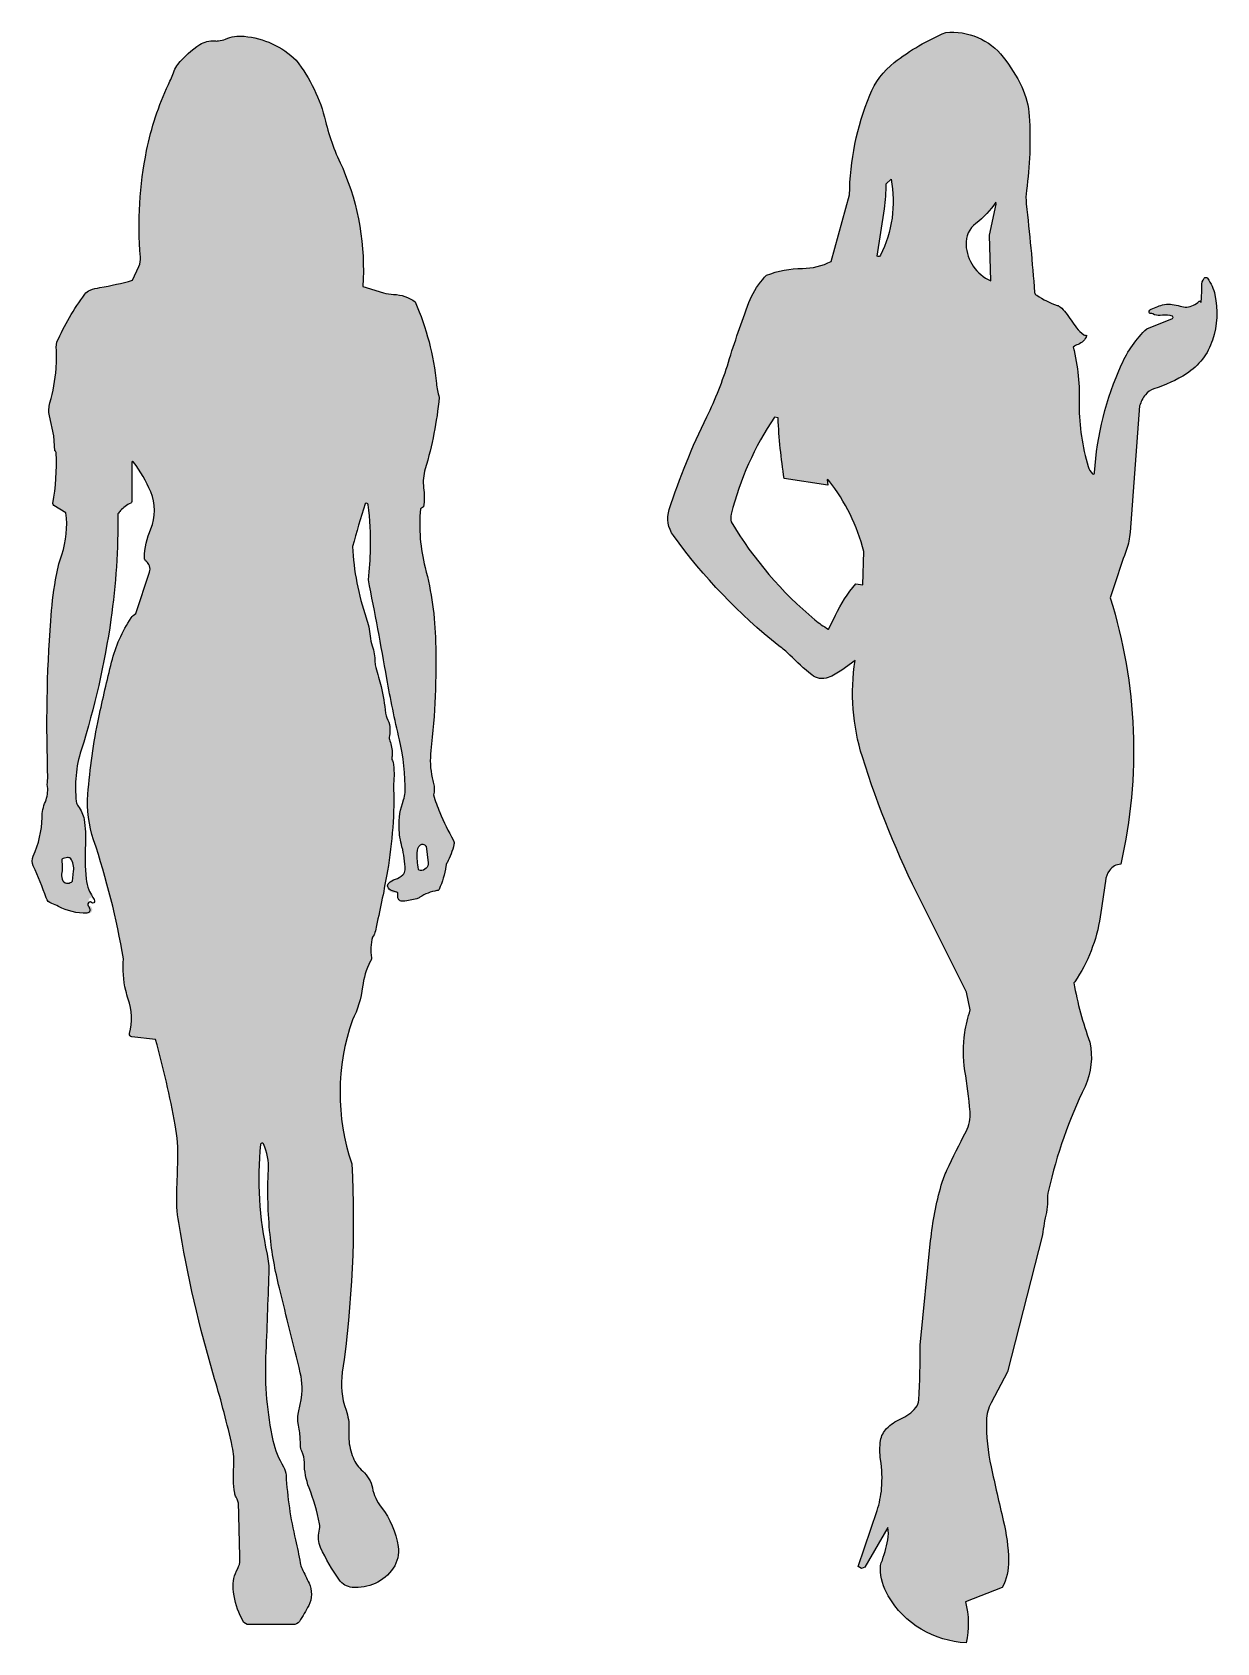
# Model space of a CAD drawing. Header units: millimetres. Extents: x 1112 to 5079, y -1316 to 2405.
# Drawn here: x 3787 to 5079, y -1308 to 449 of the extents above; entities that cross this region are included whole.
import ezdxf

# ---------------------------------------------------------------- set-up
doc = ezdxf.new("R2010")
doc.units = ezdxf.units.MM

msp = doc.modelspace()

# ---------------------------------------------------------------- hatches: boundary and pattern name
h = msp.add_hatch(color=256)
h.dxf.hatch_style = 1
h.paths.add_polyline_path([(4136.40352917583, -111.8798710281249, -0.01769943934873221), (4149.602778419851, -66.80810279856153, -1.004259732079606), (4153.4497799567, -66.34211358937586, -0.03282596875805059), (4155.882766947163, -114.3228534976679, -0.02766229587493746), (4153.514675974451, -147.9650059473503, -0.005586380338450506), (4173.662025663266, -255.5781317878054, 0.01488511994757505), (4187.48699972567, -322.515211732405, -0.06386325554620798), (4193.525668899343, -379.3308663121675, -0.08529757721679235), (4191.893306365855, -388.2684794858064, 0.09639989239136333), (4187.054922142048, -418.5140700980023, 0.05824756162183356), (4190.189875394948, -439.264696518119, -0.07441330612215019), (4193.526599409683, -467.4699000066822, -0.1437485515944643), (4183.028856077, -474.6773243970627, 0.1041162835438056), (4175.828217914242, -478.8346147786734, 0.2990453430365161), (4174.744137353537, -482.9336722102662, 0.5492068463557015), (4184.01936457452, -488.8066887117758, -0.5523432223920286), (4185.837191091658, -490.1493789250241, 0.03734993831424421), (4185.837191091661, -495.0573242237212, 0.2283143105653171), (4187.324810820846, -497.6339571770422, 0.179686844453498), (4191.622292618114, -498.6978594673678, 0.03466578235859466), (4206.320320119698, -495.9898732071299, 0.08573648146588456), (4209.77995801918, -494.4342724687099, -0.1167115258560081), (4229.486987470556, -486.9885874994365, 0.1923180297611546), (4230.672026587517, -485.8335433924331, 0.07237590129222572), (4238.350320377167, -458.4858972479764, 0.07184077986112418), (4246.927277247066, -436.8926518520628, 0.1875830108329621), (4246.305293152933, -432.3541057318517, -0.02648542206454335), (4231.394423077679, -401.8062200317241, -0.02793874414516049), (4224.563567463756, -382.8147697589011, 0.1294507237818558), (4224.563567463782, -370.1410299692533, -0.01204869347140982), (4223.140406488718, -364.1539295953241, -0.08103608855118587), (4221.722743009831, -334.3675056941307, 0.03530729178218751), (4226.896551173915, -215.7096504765595, 0.05633575409814139), (4215.511288945419, -134.6618506553677, -0.0858384259644023), (4210.330883786588, -70.73371434297951), (4213.852681740867, -68.64018635157298, 0.06569075504616687), (4213.852681740867, -47.83019628927066, -0.1063596218179408), (4215.53713995956, -27.01008610276082, 0.04986349784828353), (4230.745462900708, 50.80554573797434, -0.0450936044816011), (4227.814453949323, 66.11022701097465, 0.0782822861952365), (4204.610854688548, 155.0002506612182, 0.152332100624798), (4181.047770355633, 163.2098912214242, -0.0646557366012357), (4170.035826432353, 165.0101682576256), (4147.385479785949, 171.7984935971399, 0.118937553219427), (4125.626494517649, 300.7167879528328, -0.05758384013725031), (4106.823602122481, 352.1150860499115, 0.1067899352480109), (4074.861418456578, 418.5466735454426, 0.1731368663837842), (4017.988036690297, 444.7651138903142, 0.1213668192939392), (3997.631245204271, 441.6371230886542, -0.1240615055547987), (3984.663759938273, 439.7149794124706, 0.1492637788695219), (3969.781878623304, 435.6667247985497, 0.08539494418596424), (3945.837089108164, 414.1380702077317, 0.07729326321182478), (3941.746926819068, 406.8910337598484, -0.0197777185256293), (3935.464874683499, 391.9950252036166, 0.05971574751611797), (3911.691428042651, 320.1012363833492, 0.07121907969121166), (3904.964564589155, 203.9857521744127, -0.1283328294887339), (3903.197337099638, 193.748364430063), (3896.305165232403, 178.5687888303255, -0.02356450939054025), (3860.766847900037, 170.7061114937003, 0.04501918137639942), (3850.037884366075, 167.8451407506173, 0.1475452607589778), (3844.140989328456, 163.4220260853598, 0.05365902125186736), (3813.824372296203, 111.3287546316732), (3813.156918058619, 105.1823801869015, -0.0314483253888429), (3812.895934785058, 82.21542561788556, -0.0519286902500898), (3806.191956255258, 44.95188753947812, 0.1245818695186305), (3805.714517940543, 30.86551799956061), (3810.461797156091, 9.02226713421436), (3811.650662539712, -7.444522347014754, -0.2520110048197129), (3813.169198670522, -10.03226912394251, -0.05245600175263129), (3809.441513113951, -64.85844909776516, 0.3102087994480174), (3810.425078999464, -67.00936323405121), (3823.67688161456, -74.95854630663963, -0.1129279629866999), (3819.144567261487, -120.6943247197301, 0.03952073778613618), (3812.291951792705, -148.13984951106, 0.02370984472431445), (3807.0011364667, -192.6673199914237, 0.02669606656013641), (3803.996256516413, -364.5870398928079, 0.08611357273351287), (3803.54546187799, -373.7145194948664, -0.1321879388382096), (3801.223805565734, -390.1420595672253, 0.09723150702782607), (3797.56845682322, -407.3428391673662, -0.103659781266677), (3788.021199143736, -449.6153346561732, 0.217697143239386), (3788.021199143737, -460.1859303978047, -0.02238508196364553), (3802.150299776089, -495.1596740530788, 0.3061310000085122), (3810.89827864337, -501.6386212071045, 0.1527863178656867), (3846.505589293642, -511.6382089193941, 1.190513397669438), (3848.357471394904, -503.5153157614943, -0.6097877427599652), (3848.125906539208, -500.4640731736397), (3851.201788403439, -498.5724205033698, 1.239303943932841), (3854.812932326789, -498.2424732656691, 1.549607861819543), (3849.22729781859, -499.7867227919869, 0.6401822684919753), (3854.812932326789, -498.242473265669, 0.06997030412943481), (3852.446756161919, -493.2649458259423, -0.04806015558315706), (3848.694782268936, -486.1867686852056, -0.07417403168265231), (3845.725725534132, -474.2249757554595, -0.03673743395197997), (3844.90769819023, -436.6655306738447, 0.05360056053496298), (3843.394097020534, -409.3883935048242, 0.1480229228616438), (3835.335267580454, -392.9761882138893, -0.1115127760849754), (3840.298418898922, -333.7442844058396, 0.04093089533040655), (3872.719221545531, -191.3640825817122, 0.03904504103057106), (3880.106781690014, -76.13053229888355, -0.009839273633909483), (3883.089927355691, -72.66773405473499, -0.1071153857885928), (3894.276282522547, -64.57008371974631, 0.2988360052324981), (3895.598468566701, -62.5381004299789, 0.0006763438336121252), (3895.383455022695, -21.75038620958946, -1.187732782274425), (3897.379231274107, -19.64345039967012, -0.05890960046432816), (3916.167182115278, -52.18513582662672, -0.2057912228153547), (3916.167182115305, -92.5276829177966, 0.09499002634089732), (3909.175484210118, -124.3151635186632, 0.1867550417338257), (3911.435582065392, -128.2297678340525, -0.3138749871606134), (3914.846581395473, -139.8904748613236), (3899.803950414451, -184.7278692988502, 0.1009365192861844), (3894.826824743815, -189.6532581358089, 0.08647384917449978), (3873.513520164411, -237.7781904290156, 0.008841392803854601), (3859.533261028922, -298.3834169196432, 0.03390774744800298), (3847.635350944276, -382.061557220252, 0.09916583589416268), (3853.85122857488, -431.8370972796766, -0.03767397902044536), (3886.520313464436, -561.6143807978222, 0.08113255046612262), (3888.957749590812, -596.1956982194897, 0.02185410758129602), (3891.581103347126, -605.45874289526, -0.1398326165890713), (3893.15417974816, -643.054694095187, 0.4498752271578401), (3895.625265661487, -646.5943917119287), (3921.478862354863, -649.6027925018789, -0.0238607936392532), (3942.824538233787, -742.7214867836951, -0.0509626120828223), (3945.7241219662, -780.9073035753138, -0.003500789438579004), (3944.580924150578, -815.4840456148246, 0.05080822070606134), (3946.651817954649, -849.1272643591177, 0.03157544563378359), (3985.869954277352, -1019.588096624721, -0.01738287556889341), (4005.127527912486, -1093.614449586517, -0.07381155558803007), (4006.693189086926, -1115.206122307035, 0.05596151861595852), (4007.761927799471, -1144.206346331164, 0.09672806878114586), (4009.334646224076, -1148.631254313481, -0.1264029837832999), (4011.924299053947, -1157.540269127213, -0.003985070287731346), (4013.453132734739, -1222.751268108297, 0.1781388633870541), (4006.120273337157, -1248.738873407996, 0.09153583547979856), (4013.834103452462, -1277.721348440729), (4017.524713534408, -1285.506330797711), (4021.161523551836, -1287.606044040281), (4071.955683773683, -1287.702128439601, 0.2396944818904982), (4078.277255379585, -1284.222966008461, 0.03265537830695538), (4088.462503814776, -1266.91399607672, 0.2301224952542038), (4088.810098954551, -1242.466955517083, 0.008739707318238714), (4079.677581358313, -1223.82989251801, 0.01969708468398849), (4074.074509494764, -1195.386179640175, -0.04447198073703711), (4063.774913151268, -1124.853722008713, 0.1228124460046337), (4060.914118724946, -1115.622462665598, -0.08268010763107325), (4049.443223413994, -1086.897488571192, -0.06388867559631917), (4041.489421223812, -996.0665724420969, 0.001549634056076405), (4044.897510513521, -904.3956860057395, 0.06249638304924316), (4043.003047963272, -883.5818669691647, -0.07837233063066745), (4035.934121663187, -764.263035707268, -0.8376340302441937), (4039.120844425965, -763.4595018246048, -0.1189035238540874), (4044.516291156482, -792.0438701705109, 0.03770452126909629), (4046.289041711726, -862.2708822946149, 0.03610845571359434), (4056.515534148424, -920.862902005842, -0.001429136898016164), (4079.294598900776, -1013.097403749922, -0.1110793300339498), (4079.855420160289, -1044.226518038448, -0.0001987750423708419), (4077.000020950537, -1058.054291263287, 0.1023717517309726), (4077.000020950546, -1068.305065876809, -0.01854674094729797), (4078.367516586202, -1076.420193782529, -0.03139945300915301), (4079.425311447103, -1092.166632048186, 0.1123317554517125), (4080.909660826296, -1098.563054608787, -0.1143189526030354), (4083.736524198448, -1110.965509153527, 0.09462818634735545), (4088.88281931486, -1138.443323344736, -0.0518849840664325), (4101.036949723151, -1182.331788952127, 0.2095880523007975), (4101.391673051474, -1203.597447783734, 0.04689659682927184), (4121.89528517396, -1239.110745718606, 0.2183093411066733), (4135.739585126945, -1247.103756023214, 0.2717937834756999), (4180.626790042085, -1226.133743920507, 0.1902063065127346), (4186.056704791516, -1202.632857424546, 0.1293236608513394), (4167.534798345359, -1159.555918691528, -0.1162244487866698), (4157.907803421439, -1138.668685664177, 0.1629832572639094), (4147.388778283307, -1120.44919967885, -0.1137048943618172), (4136.773600123268, -1105.589125318302, -0.08946535659858354), (4132.334385218688, -1085.299100257619, -0.01847130221412929), (4132.334385218691, -1074.264054793217, 0.0958276629633907), (4129.171816639079, -1053.908423410459, -0.1232034840530187), (4125.015633263416, -1012.499356755545, 0.04983476781095705), (4135.386287933605, -784.9825535114289, -0.1674542343596869), (4136.054808967147, -628.2125432111383, 0.091761540034906), (4147.241522110682, -592.145079734906, -0.09627525748395524), (4157.012741496937, -561.6097812116026, -0.09150451507970932), (4157.922517822455, -537.7385454039722, 0.166152413886905), (4160.755133364658, -532.8323113665842, -0.007532097545282135), (4162.373442648038, -525.2160164022623, 0.01298264246825167), (4174.359338231952, -465.6184111285173, 0.05156484705578522), (4180.965921595674, -370.6633408235956, 0.06172244968146475), (4180.655453728439, -347.1360877205668, 0.2707743184981965), (4178.696709068153, -344.6399630032869, 0.04814315745275168), (4179.484947423112, -337.8401041731559, 0.1226298721729086), (4175.646039258568, -321.0555003427118, 0.2289092513688887), (4172.569781006116, -296.6130456589927, 0.04023112981226206), (4167.330598346507, -264.6379887985971, 0.01471588579533245), (4160.62681396465, -240.6264505861314, 0.1034688942656726), (4157.741994386085, -220.2727698868898, -0.06571222417207256), (4155.374977342753, -209.4731917948046, 0.06225669244590577), (4151.15962557268, -189.5870217290137, -0.07291665234727801)])
h.paths.add_polyline_path([(4216.547630788624, -438.7380817028625), (4218.713132656363, -456.6416186248053, -0.2341684285382787), (4216.547630788624, -462.7696737156593, -0.2540940170029283), (4208.333153689214, -465.0733193979267, -0.04324519613075858), (4206.728668978245, -445.8834613092989, -0.2402908396273171), (4211.858393815546, -435.9003737692122, -0.1622420169899569)], flags=16)
h.paths.add_polyline_path([(3831.986026577784, -465.9122824744505), (3830.689486989821, -476.9784347192362, -0.1603576697825908), (3825.856855959052, -479.0974762804616, -0.2863929904458131), (3820.393061294928, -476.3725649848749, -0.1812388556099898), (3818.997745774602, -469.1845625948757, 0.09292451074031925), (3818.687977635931, -452.4098637460629), (3827.889981353065, -450.6424180522804, -0.1916485108276665)], flags=16)
h = msp.add_hatch(color=256)
h.dxf.hatch_style = 1
h.paths.add_polyline_path([(4962.730330171569, -167.8725543514513, -0.007473781817138393), (4980.456185309074, -115.1053596461434, 0.06601481101445097), (4984.41454485081, -96.27462318436135), (4994.819270046526, 41.5446896415686, -0.09858862488516856), (5001.135299726926, 53.83953018372999, -0.1499200754324649), (5010.455542219469, 60.2442451831518, 0.06547702828133578), (5045.923896075237, 76.73523607254415, 0.1750389670941672), (5074.321842980502, 113.4583944158482, 0.1303071508331466), (5076.910012764927, 162.6882073946872, 0.1096816319393361), (5068.6679535196, 180.893582925009, 0.4999325514460278), (5065.260180364924, 180.8935829250075, 0.1902248914357273), (5062.56074406512, 171.0499208324066), (5062.114520361629, 158.1471761864016), (5061.686857957375, 154.5524080674858, 0.5029295354506211), (5059.695692037314, 155.7020082471954, -0.2133574573900331), (5041.853122765514, 149.1202236718714, 0.1446223888309422), (5021.74586397763, 152.1631812926562, 0.06239079444721651), (5006.718312431115, 146.7648140494802, 0.2494507516116812), (5005.173064955405, 143.882277750592, 0.4401139217712476), (5006.580007773488, 142.4466076954809, -0.1905518155642088), (5010.433169103311, 141.3717948240781, 0.1514505011171126), (5017.063555164505, 140.1683402177394, -0.07395268940623824), (5030.286439824926, 139.4254828779878, -0.7533067626200074), (5030.535882899736, 137.0402313303402), (5002.64040476696, 125.7764026749647, 0.0958799471935004), (4975.062456400676, 86.69727518867109, 0.08908020886724662), (4945.518729135319, -31.13084440533711, -0.9885058159678075), (4942.698989935544, -31.65311375519496, -0.1235849416837237), (4938.597254338046, -24.64623647121269, -0.06914558496360697), (4928.7887923956, 42.23769431502858, 0.07220272986715066), (4922.374993301153, 105.7728280648506, -0.07012905418523943), (4927.677112779887, 108.6659639536268, 0.2172178988984083), (4936.756999579504, 117.7797916301281, -0.1305293996980968), (4926.014219156038, 126.7085750343917, 0.0007119028556067892), (4914.231656524169, 143.2413453637438, 0.06955804542492929), (4908.343943350172, 149.4421862137757, 0.09013830046230811), (4904.927244029377, 151.2760930113338, -0.07531094569974629), (4882.599810743382, 162.4261892364518, -0.3170608314493228), (4880.165756797227, 165.3869248053993, 0.009464587578635105), (4871.165949724133, 261.9443128588755, -0.06198473449138028), (4871.340451624336, 276.5534400402336, 0.0485843521983551), (4874.470839515165, 357.4793780212046, 0.09742032692109372), (4866.142168563391, 389.7392478726302, 0.05445170856031481), (4846.1239158777, 421.9774040478031, 0.25670932645564), (4783.248233603306, 448.8393984592221, 0.0684194776315506), (4727.216968206963, 416.1223517326373, 0.1305527962128027), (4700.401370222799, 380.5560194638279, 0.09354456601783928), (4678.359620745829, 271.7353655853998), (4658.34548246492, 199.2634941911792, -0.1192059880264334), (4627.133491928805, 191.5685514801062, 0.09184114481440848), (4587.711873690316, 184.0853068890897, 0.01725791761946701), (4583.627753029268, 179.570432204051, 0.08399237353100034), (4568.667149796418, 154.225557560735, 0.01708190636524591), (4546.30742889368, 89.262520463366, -0.04001516225260431), (4522.72907709733, 29.76722326501931, 0.03645272798278179), (4481.752093188559, -71.5202036801837, 0.2394107758880741), (4486.286934297519, -99.9064382535501, 0.06744439237332055), (4601.269320982785, -220.1400701274346, -0.05100240797409151), (4613.321226030669, -230.1536175384833, 0.02927589157668039), (4637.229102129337, -251.8378077929203, 0.2662104716872631), (4655.032619561783, -254.6703057727893, 0.06567615053367698), (4670.034599294349, -246.5961844618774), (4684.509098392718, -236.1551402335737, 0.1156690394389496), (4692.368355281292, -341.2203591351346, 0.04035233194938129), (4756.439144282031, -499.0428852641436), (4806.110376788081, -597.7298615216878), (4810.00606720462, -617.1845313111447, 0.03901824020190485), (4804.154314392833, -642.0411214189601, 0.07824955872841467), (4804.277537327962, -683.5680076797428, -0.01776977860027287), (4809.828845613156, -728.248047580847, -0.1438332750058859), (4805.506675063007, -749.8325258835529, 0.01139734526230453), (4784.53673964166, -792.0998537995398, 0.03959871746545101), (4778.467225567036, -808.2939207383965, 0.04507729466266912), (4766.864673953656, -868.8373610680441), (4755.498317066242, -982.9825979163178, -0.01740717979323613), (4753.692716214246, -1046.897550611255, -0.1482323797658651), (4734.173752500215, -1063.342984512163, 0.09756263118347307), (4718.833345544634, -1073.845424512997, 0.1574964282877031), (4712.268452490936, -1086.979167304435, 0.07569438773004733), (4712.268452490914, -1107.712899534339, -0.0582555353130227), (4713.359304385383, -1139.117828626697, -0.06087137607213323), (4708.351120770329, -1163.417952899546), (4687.832684471108, -1224.344393041652), (4691.359070879389, -1226.38035318374), (4695.158874744939, -1225.05285796502), (4720.087913555191, -1181.607563102305, -0.08975176655834374), (4720.087913555193, -1195.189793773179, -0.04720161684926832), (4713.023085458559, -1220.387510671911, 0.09694761492550724), (4712.008152467126, -1226.147988646406, 0.1285284360455846), (4720.487452473556, -1256.252732049163, 0.2546260930634321), (4805.668136392264, -1307.537219286067, 0.1168144955449914), (4804.85750567885, -1262.708972968494), (4844.953286372631, -1247.224028525341, 0.1299033789566203), (4851.867067000521, -1217.991330690362, 0.05215820302898553), (4846.127611868331, -1174.206803694938, -0.005031510278397308), (4832.723578602663, -1115.50708714172, -0.0580505368749746), (4827.729690800578, -1064.954282064324, -0.1184822193506858), (4832.720277780798, -1045.680724076068), (4850.676493092945, -1011.954132393017), (4888.941596132452, -862.4722136038743, -0.02702639275899559), (4893.043518180635, -838.1130464599022, 0.06429272553787824), (4894.17748996666, -825.8834438831691, -0.06540917073862784), (4895.292423913819, -814.1431745148394, -0.05736666513448392), (4935.414534514262, -700.6916654720126, 0.1561799752995844), (4940.471540033521, -652.3172157293125, -0.04550410520193079), (4923.061680477676, -587.8187050223712), (4924.13728350498, -586.5195327566055, 0.1088401995263177), (4951.861560559482, -515.8631767463983, 0.007546599325979909), (4957.463845621955, -476.6765736116313, -0.1203678035422787), (4961.924255522044, -465.0558704617243, -0.2348380345457656), (4974.213401331118, -458.2878567506888, 0.1330217881166286)])
h.paths.add_polyline_path([(4693.034191491384, -153.5150114836524), (4685.21656679986, -152.6226534058642, 0.06283049997488387), (4662.962820875635, -186.7144560842315), (4655.473203516543, -202.1082889495478, -0.04347430085916595), (4640.593383468973, -191.7583651115747, -0.0845336858070563), (4549.335258854067, -85.0455945730304, -0.1183116219386999), (4549.375008187939, -76.37464678060938, -0.0908320327960546), (4596.647031339333, 29.11782219187893), (4600.474706229037, 28.40080381381814, 0.02802961165601753), (4607.089599760493, -37.63554453995494), (4654.703211485652, -44.69990939739989), (4653.819660503021, -38.78728587762089, -0.2427961491389461), (4655.967496000158, -39.79164916140012, -0.1002071919754179), (4694.059236155514, -117.2059815944837)], flags=16)
h.paths.add_polyline_path([(4832.411325502133, 178.0650416986855, -0.2820513143022662), (4805.421644031838, 217.3277308247654, -0.248683276017661), (4816.278442353332, 240.6871788033171, 0.08343803599288405), (4838.051430544885, 263.7768625516904), (4838.296690908446, 261.7492422656779), (4831.206850950297, 227.7316397314805)], flags=16)
h.paths.add_polyline_path([(4712.000039883784, 205.8560007673812, -0.4289603290498807), (4708.623345594311, 204.8353169768006), (4716.416934723717, 256.5788052489407, 0.04288814621620224), (4718.167044429905, 283.9847343050329), (4723.739017719676, 288.8753521789287, -0.1646365697052166)], flags=16)

# ---------------------------------------------------------------- linework, layer by layer
for points in [[(3896.305165232403, 178.5687888303255), (3903.197337099653, 193.7483644300955, 0.1283328294884034), (3904.964564589154, 203.9857521744216, -0.07121907969062974), (3911.691428042464, 320.1012363824266, -0.05971574751656115), (3935.464874683337, 391.9950252032731, 0.01977771852600638), (3941.746926819043, 406.8910337597817, -0.07729326321211487), (3945.837089108139, 414.1380702077004, -0.08539494418598859), (3969.781878623278, 435.6667247985333, -0.1599674446181253), (3985.766396802279, 439.6579796427741, 0.04378944509740197), (3990.078069809049, 439.7225196685486, 0.07301121072752886), (3997.631245204258, 441.6371230886489, -0.121366819293985), (4017.988036690291, 444.7651138903148, -0.1731368663838002), (4074.861418456578, 418.5466735454429, -0.1067899352479391), (4106.823602122469, 352.1150860499602, 0.05758384013730122), (4125.626494517648, 300.7167879528342, -0.1189375532194285), (4147.385479785949, 171.7984935971399), (4170.035826432355, 165.0101682576251, 0.06465573660123726), (4181.047770355635, 163.2098912214242, -0.152332100624785), (4204.610854688548, 155.0002506612182, -0.07828228619520032), (4227.814453949319, 66.11022701101683, 0.04509360448172423), (4230.745462900708, 50.80554573797417, -0.04986349784828913), (4215.537139959557, -27.01008610276949, 0.1063596218178873), (4213.852681740867, -47.83019628926922, -0.06569075504617147), (4213.852681740867, -68.64018635157299), (4210.330883786588, -70.73371434297951, 0.0858384259644551), (4215.511288945429, -134.6618506554059, -0.05633575409820949), (4226.896551173919, -215.7096504766978, -0.03530729178212499), (4221.722743009839, -334.3675056940592, 0.0810360885551267), (4223.140406489005, -364.1539295966722, 0.01204869346851834), (4224.563567463756, -370.1410299691579, -0.1294507237828627), (4224.563567463756, -382.8147697589011, 0.02793874414578329), (4231.394423077854, -401.8062200321383, 0.02648542206414893), (4246.305293152906, -432.3541057318025, -0.1875830108322887), (4246.927277247083, -436.892651851992, -0.06533346969084461), (4239.375533757684, -456.6469210270589, 0.08641620010362702), (4238.05306644634, -460.5949908585571, -0.06695080383827874), (4230.672026587516, -485.8335433924376, -0.3267194701029445), (4228.387420838564, -487.1446713987989, 0.1105628795507114), (4209.77995801919, -494.4342724687031, -0.08573648146581006), (4206.320320119714, -495.989873207126, -0.03466578235858521), (4191.622292618133, -498.6978594673656, -0.1796868444542932), (4187.324810820846, -497.6339571770422, -0.2283143105686544), (4185.837191091658, -495.0573242236778, -0.03734993831383428), (4185.837191091658, -490.1493789250344, 0.5450170584598268), (4184.047485217056, -488.7960449600905), (4178.831384691508, -487.0339219553498, -0.2347761919862842), (4174.744137353537, -482.9336722102662, -0.2990453430374832), (4175.828217914252, -478.8346147786642, -0.1041162835433712), (4183.02885607698, -474.6773243970692, 0.1041162835433591), (4191.093846738058, -470.0209998678984, 0.2132030203833412), (4193.572088100755, -464.4655118456267, 0.0665449705415673), (4190.189875394961, -439.2646965181648, -0.05824756162676557), (4187.05492214199, -418.5140700962738, -0.09639989238594936), (4191.893306365859, -388.2684794857978, 0.07889506175838894), (4193.509851336694, -380.0129881713247, 0.0646259380613009), (4187.486999725701, -322.5152117325342, -0.01488511994750625), (4173.662025663343, -255.5781317882474, 0.005586380338473544), (4153.514675974449, -147.9650059473479, 0.02766229587323604), (4155.882766947132, -114.3228534997397, 0.03282596875946447), (4153.4497799567, -66.34211358937864, 0.6330354705196944), (4150.131414909014, -65.22107718792176, 0.01832985208577859), (4136.40352917583, -111.8798710281244, 0.07291665234738079), (4151.159625572716, -189.5870217291185, -0.0622566924460247), (4155.374977342766, -209.4731917949539, 0.06571222417166835), (4157.741994386113, -220.2727698869667, -0.0893773843871716), (4160.731864894955, -237.825233496591, 0.07605021239706149), (4161.575666543718, -243.717123275328, -0.01280748841928477), (4167.330598346347, -264.6379887979519, -0.03655516879699049), (4172.305627297825, -293.663900876858, 0.09778877975561931), (4173.840681485173, -298.7775298401211, -0.1795559956238109), (4176.419288184359, -318.3093016869152, 0.1538962328611492), (4176.860187330702, -323.7182657305784, -0.1018303173110351), (4179.484947423112, -337.8401041731559, -0.03620549774961825), (4179.013719713268, -342.9716876299972, 0.2408937594670394), (4179.772172390378, -345.349013375102, -0.1626941645834406), (4180.655453728436, -347.1360877205389, -0.06172244968153904), (4180.965921595674, -370.6633408235957, -0.05156484705579575), (4174.359338231949, -465.6184111285365, -0.01298264246826588), (4162.373442648019, -525.2160164023462, 0.007532097545230611), (4160.755133364652, -532.8323113666165, -0.1661524138859417), (4157.922517822455, -537.7385454039722, 0.08698592213793405), (4156.853394540707, -560.4404851652835, -0.2281371589027696), (4155.496024524775, -564.5075730857689, 0.08646181517921521), (4147.241522110689, -592.1450797348407, -0.09176154003506738), (4136.054808967147, -628.2125432111388, 0.167454234359686), (4135.386287933605, -784.9825535114287, -0.04983476781093296), (4125.015633263432, -1012.499356755436, 0.1232034840531814), (4129.17181663906, -1053.908423410407, -0.09582766296357081), (4132.334385218692, -1074.264054793201, 0.01847130221431991), (4132.334385218692, -1085.299100257716, 0.08946535659732988), (4136.773600123193, -1105.589125318123, 0.1137048943629685), (4147.388778283301, -1120.449199678844, -0.1629832572641507), (4157.907803421444, -1138.668685664199, 0.1162244487868403), (4167.534798345394, -1159.555918691573, -0.1293236608510169), (4186.056704791506, -1202.632857424485, -0.1902063065125405), (4180.626790042134, -1226.133743920436, -0.2717937834760584), (4135.739585126965, -1247.103756023216, -0.2183093411066987), (4121.89528517397, -1239.110745718621, -0.04689659682929747), (4101.391673051472, -1203.59744778373, -0.1753238212675681), (4099.902204034483, -1185.639918421019, 0.1135521568315609), (4100.206177186028, -1177.692509278249, 0.04651661916825865), (4088.882819314847, -1138.443323344703, -0.09462818634726075), (4083.736524198448, -1110.965509153521, 0.1143189526028343), (4080.909660826303, -1098.563054608801, -0.1123317554515487), (4079.425311447103, -1092.166632048211, 0.03139945300849836), (4078.367516586248, -1076.42019378288, 0.01854674094806578), (4077.000020950549, -1068.305065876822, -0.1023717517317215), (4077.000020950549, -1058.054291263226, 0.0001987750423660459), (4079.855420160235, -1044.226518038722, 0.1110793300344195), (4079.294598900811, -1013.097403750065, 0.001429136898025696), (4056.515534148301, -920.8629020053722, -0.03610845571558267), (4046.289041711349, -862.2708822908735, -0.03770452126706001), (4044.51629115648, -792.0438701705443, 0.1189035238542293), (4039.120844425965, -763.4595018246036, 0.7032546737903537), (4035.988959542661, -763.7051474829386, 0.07873990112517595), (4043.003047963237, -883.5818669690016, -0.06249638304902178), (4044.897510513529, -904.3956860054986, -0.001549634056087135), (4041.489421223796, -996.0665724424907, 0.06388867559594281), (4049.443223413964, -1086.897488571052, 0.08268010763129924), (4060.914118724915, -1115.622462665548, -0.1228124460045824), (4063.774913151265, -1124.853722008651, 0.04447198073694706), (4074.074509494716, -1195.386179639974, -0.01739194728231484), (4079.137984200828, -1220.480219902262, 0.07589680081227135), (4081.23181406788, -1226.887935513321, -0.007295195858962467), (4088.810098954575, -1242.466955517135, -0.230122495253986), (4088.462503814761, -1266.91399607675, -0.03265537830692575), (4078.277255379577, -1284.222966008474, -0.2580140424957149), (4071.406638808996, -1287.701089842734), (4021.161523551837, -1287.606044040282), (4017.524713534407, -1285.506330797711), (4013.834103452315, -1277.721348440416, -0.09153583547874478), (4006.120273337157, -1248.738873407996, -0.1481486546106701), (4010.992511905944, -1226.59715642753, 0.1326657379372478), (4013.363364411296, -1217.193079484618, 0.003645456596866597), (4011.924299053946, -1157.540269127181, 0.126402983782641), (4009.334646224084, -1148.631254313495, -0.09672806878054638), (4007.761927799478, -1144.20634633121, -0.05596151861607289), (4006.693189086927, -1115.206122307021, 0.07381155558810532), (4005.127527912478, -1093.614449586483, 0.01738287556889878), (3985.869954277336, -1019.588096624664, -0.03157544563377047), (3946.651817954651, -849.127264359131, -0.05080822070594945), (3944.580924150574, -815.4840456149122, 0.003500789438612764), (3945.724121966206, -780.907303575068, 0.0509626120827085), (3942.824538233759, -742.7214867835373, 0.02386079363921316), (3921.478862354863, -649.6027925018789), (3895.625265661492, -646.5943917119293, -0.4498752271579131), (3893.154179748159, -643.0546940951917, 0.1398326165893098), (3891.581103347107, -605.4587428952036, -0.02185410758116133), (3888.957749590812, -596.1956982194897, -0.08113255046612196), (3886.520313464436, -561.6143807978224, 0.03767397902046759), (3853.851228574855, -431.8370972796019, -0.0991658358941579), (3847.635350944282, -382.0615572201759, -0.0339077474481834), (3859.533261029032, -298.3834169191286, -0.00884139280380578), (3873.513520164455, -237.7781904288386, -0.08647384917408678), (3894.826824743777, -189.6532581358661, -0.1009365192871763), (3899.803950414451, -184.7278692988502), (3914.846581395464, -139.8904748613495, 0.1726642094810811), (3914.716380244103, -132.7623498727571, 0.1339512906278147), (3911.435582065355, -128.2297678340628, -0.1867550417333899), (3909.175484210118, -124.3151635186632, -0.09499002634083417), (3916.167182115296, -92.52768291781649, 0.205791222815233), (3916.167182115296, -52.18513582666856, 0.05890960046439317), (3897.37923127411, -19.64345039967338, 0.4023235971251632), (3895.367087926697, -19.30943738297174, -0.0007168201128058906), (3895.598468566703, -62.53810043001067, -0.2988360052326655), (3894.276282522518, -64.57008371975917, 0.1071153857911472), (3883.08992735545, -72.66773405500408, 0.009839273633132122), (3880.106781690014, -76.13053229888374, -0.03904504102999275), (3872.719221545773, -191.3640825800194, -0.04093089533087654), (3840.298418898932, -333.7442844058078, 0.1056413683739538), (3834.938923232588, -389.8698243488288, 0.1388767676157981), (3837.041344534617, -394.9658497244063, -0.1268601556000705), (3843.39409702054, -409.3883935048598, -0.05360056053494618), (3844.907698190229, -436.6655306738721, 0.03673743395184108), (3845.725725534121, -474.2249757553454, 0.07417403168334168), (3848.694782268936, -486.1867686852056, 0.04806015558301167), (3852.446756161906, -493.264945825922, -0.06997030412974399), (3854.812932326789, -498.2424732656691, -0.8014396281868286), (3851.677138676849, -500.0529245735706, 0.3760611450176646), (3849.22729781859, -499.7867227919869, 3.169937295834492), (3849.22729781859, -499.7867227919869), (3848.12590653919, -500.4640731736508, 0.3925648556480579), (3847.49847608896, -502.7200563005317, 0.004312839568252008), (3849.483020857628, -506.4811461745066, -0.557881166073988), (3846.505589293647, -511.6382089193939, -0.1308899196947355), (3815.473416415403, -504.3443943959337, 0.03831652470135449), (3808.095623914425, -501.0977441686882, -0.2272071923209551), (3802.150299776094, -495.1596740530949, 0.02238508196365822), (3788.021199143735, -460.1859303978008, -0.217697143239256), (3788.021199143735, -449.615334656175, 0.1036597812667519), (3797.568456823221, -407.3428391673369, -0.09723150702784462), (3801.223805565747, -390.1420595671952, 0.1321879388380536), (3803.545461877988, -373.7145194948534, -0.0861135727333959), (3803.996256516413, -364.5870398928073, -0.02669606656013061), (3807.001136466697, -192.6673199914603, -0.02370984472451736), (3812.291951792762, -148.1398495107178, -0.03952073778579147), (3819.144567261519, -120.694324719635, 0.1129279629864536), (3823.67688161456, -74.95854630663962), (3810.425078999466, -67.00936323405222, -0.3102087994479861), (3809.44151311395, -64.85844909776733, 0.05245600175260987), (3813.169198670523, -10.03226912396713, 0.2520110048217817), (3811.650662539712, -7.444522347014754), (3810.461797156091, 9.022267134214417), (3805.714517940516, 30.86551799968402, -0.1245818695180977), (3806.191956255276, 44.95188753954153, 0.05192869024999927), (3812.895934785058, 82.21542561788556, 0.03144832538884272), (3813.156918058619, 105.1823801869014), (3813.824372296203, 111.3287546316733, -0.05365902125186536), (3844.140989328454, 163.4220260853581, -0.1475452607589106), (3850.037884366069, 167.8451407506154, -0.04501918137642678), (3860.766847900039, 170.7061114937005, 0.02356450939053948), (3896.305165232403, 178.5687888303255, 78.00310849929204)], [(4658.34548246492, 199.2634941911792), (4678.359620745829, 271.7353655853985, -0.09354456601792685), (4700.401370222837, 380.5560194639229, -0.1305527962127123), (4727.21696820702, 416.1223517326816, -0.06841947763149517), (4783.248233603324, 448.8393984592294, -0.2567093264553995), (4846.12391587767, 421.9774040478414, -0.05445170856020039), (4866.142168563336, 389.7392478727461, -0.09742032692145504), (4874.470839515165, 357.4793780212094, -0.04858435219833027), (4871.340451624343, 276.5534400402794, 0.06198473449150681), (4871.165949724131, 261.9443128588919, -0.009464587578635058), (4880.165756797225, 165.3869248054161, 0.3170608314517796), (4882.599810743395, 162.4261892364484, 0.07531094569977179), (4904.927244029397, 151.2760930113272, -0.09013830046275216), (4908.343943350203, 149.4421862137506, -0.06955804542446725), (4914.23165652416, 143.2413453637573, -0.000711902855603943), (4926.014219155983, 126.7085750344722, 0.1014289631078911), (4934.003044925787, 119.2532406279461, 0.04602912097891978), (4935.371235593728, 118.5809714580682, 0.1439372818236342), (4936.813582756946, 118.5595892636811, -0.4813370396038242), (4936.955490623233, 118.3475053744933, -0.2273948564111014), (4927.677112779911, 108.6659639536356, 0.07012905418552216), (4922.374993301153, 105.7728280648507, -0.07220272986722504), (4928.788792395597, 42.23769431496294, 0.0691455849636437), (4938.597254338074, -24.64623647130975, 0.1411759602724777), (4943.534075114101, -32.44792340426557, 0.3798989377087605), (4945.057939050352, -32.44792340426557, 0.2596770074155184), (4945.518729135318, -31.13084440533021, -0.08908020886717774), (4975.062456400639, 86.69727518859145, -0.09587994719367486), (5002.64040476696, 125.7764026749646), (5030.535882899723, 137.0402313303348, 0.6330996978784376), (5030.667125437187, 139.2917650922664, 0.09507247064484481), (5027.936648388375, 140.1683402177396, 0.06060664318860847), (5017.063555164506, 140.1683402177396, -0.1794041521368824), (5009.36811581063, 142.0024017867727, 0.1320365245757299), (5006.580007773136, 142.4466076954441, -0.4401139217002232), (5005.173064955405, 143.882277750592, -0.3181725680631109), (5007.508617557101, 147.1589523276198, 0.09096240092613132), (5007.508617557101, 147.1589523276198, -0.05894082474782922), (5021.745863977569, 152.1631812926425, -0.1223572261956257), (5038.954047965828, 150.3244629417622, 0.0327744884430431), (5046.165625525184, 149.2310652863434, 0.1653314659604073), (5059.695692037476, 155.7020082473537, -0.5029295354281943), (5061.686857957375, 154.5524080674859), (5062.114520361629, 158.1471761864022), (5062.482166832062, 168.7778273393797, 0.0166476815325906), (5062.486420708137, 172.1075103480871, -0.1705307345061136), (5065.260180364927, 180.8935829250113, -0.4999325514449159), (5068.667953519598, 180.8935829250113, -0.1096816319400665), (5076.910012764954, 162.6882073945599, -0.1303071508333701), (5074.321842980436, 113.4583944156439, -0.1750389670937466), (5045.92389607515, 76.73523607248899, -0.06547702828122264), (5010.455542219435, 60.24424518314117, 0.1499200754339067), (5001.135299726837, 53.83953018361717, 0.09858862488413993), (4994.819270046526, 41.54468964156877), (4984.414544850802, -96.27462318446669, -0.06601481101460181), (4980.456185309024, -115.1053596462843, 0.007473781817118046), (4962.730330171569, -167.8725543514493, -0.1330217881166427), (4974.213401331112, -458.2878567507169, 0.2348380345439025), (4961.924255522095, -465.0558704616506, 0.12036780354343), (4957.463845621951, -476.6765736116604, -0.007546599325997006), (4951.861560559464, -515.8631767465158, -0.108840199526145), (4924.137283504981, -586.5195327566043), (4923.061680477676, -587.8187050223714), (4923.061680477676, -587.8187050223714, 0.04550410520190661), (4940.471540033508, -652.3172157292793, -0.1561799752994969), (4935.414534514286, -700.6916654719571, 0.05736666513451324), (4895.292423913819, -814.1431745148402, 0.0654091707386133), (4894.17748996666, -825.8834438831673, -0.06429272553755885), (4893.04351818065, -838.1130464598409, 0.02702639275906461), (4888.941596132452, -862.4722136038745), (4850.676493092946, -1011.954132393017), (4832.720277780765, -1045.680724076128, 0.1184822193505595), (4827.729690800577, -1064.954282064371, 0.05805053687479451), (4832.723578602639, -1115.507087141612, 0.005031510278415839), (4846.127611868356, -1174.206803695046, -0.05215820302877227), (4851.867067000519, -1217.991330690293, -0.1299033789569208), (4844.953286372631, -1247.224028525341), (4804.85750567885, -1262.708972968494, -0.1168144955449804), (4805.668136392265, -1307.537219286063, -0.2546260930631107), (4720.487452473619, -1256.25273204927, -0.1285284360467249), (4712.008152467122, -1226.147988646253, -0.0969476149245754), (4713.023085458593, -1220.387510671821, 0.04720161684907238), (4720.087913555191, -1195.18979377319, 0.08975176655842011), (4720.087913555191, -1181.607563102305), (4695.158874744939, -1225.05285796502), (4691.359070879389, -1226.38035318374), (4687.832684471108, -1224.344393041652), (4708.351120770367, -1163.417952899434, 0.06087137607456952), (4713.359304385474, -1139.117828625589, 0.05825553531083516), (4712.268452490924, -1107.712899534406, -0.07569438772998142), (4712.268452490924, -1086.97916730452, -0.1574964282866831), (4718.833345544506, -1073.845424513127, -0.09756263118462453), (4734.17375250025, -1063.342984512148, 0.1186414874979045), (4750.662124867096, -1051.015273834904, 0.1598830131026813), (4753.94944126844, -1042.676948898501, 0.01625605900440757), (4755.498317066242, -982.9825979163179), (4766.86467395366, -868.837361068001, -0.04507729466272989), (4778.46722556707, -808.2939207382751, -0.03959871746551029), (4784.536739641724, -792.0998537994019, -0.011397345262266), (4805.506675063003, -749.8325258835594, 0.1438332750061417), (4809.828845613152, -728.2480475808152, 0.01776977860024035), (4804.277537327969, -683.5680076797926, -0.07824955873038467), (4804.154314392985, -642.0411214179767, -0.03901824020038496), (4810.00606720462, -617.1845313111444), (4806.110376788081, -597.729861521686), (4756.439144282031, -499.0428852641435, -0.04035233194938742), (4692.368355281284, -341.2203591351099, -0.1156690394389213), (4684.509098392718, -236.1551402335735), (4670.034599294286, -246.5961844619233, -0.06567615053327332), (4655.032619561807, -254.67030577278, -0.2662104716877632), (4637.229102129331, -251.8378077929156, -0.02927589157665116), (4613.321226030686, -230.1536175385008, 0.05100240797418541), (4601.269320982781, -220.1400701274324, -0.06744439237332225), (4486.286934297514, -99.90643825354346, -0.2394107758881237), (4481.752093188563, -71.5202036801702, -0.03645272798277743), (4522.72907709733, 29.76722326502022, 0.04001516225258943), (4546.307428893673, 89.26252046334412, -0.01708190636525525), (4568.667149796423, 154.2255575607487, -0.08399237353095801), (4583.627753029268, 179.570432204051, -0.017257917619476), (4587.711873690318, 184.085306889092, -0.09184114481436276), (4627.133491928787, 191.5685514801062, 0.1192059880264975), (4658.34548246492, 199.2634941911792, -0.2386989032641878)], [(4708.623345594311, 204.8353169768006), (4716.416934723715, 256.5788052489261, 0.04288814621622598), (4718.167044429905, 283.9847343050333), (4723.739017719676, 288.8753521789286, -0.164636569705216), (4712.000039883784, 205.8560007673814, -0.4289603290498895), (4708.623345594311, 204.8353169768006, -3.782686529937996)], [(4838.051430544885, 263.776862551691, -0.08343803599285413), (4816.278442353341, 240.6871788033241, 0.2486832760177421), (4805.421644031838, 217.3277308247689, 0.2820513143022878), (4832.411325502133, 178.0650416986855), (4831.206850950297, 227.7316397314808), (4838.296690908446, 261.7492422656787), (4838.051430544885, 263.776862551691)], [(4596.647031339333, 29.11782219187899, 0.09083203279605849), (4549.375008187937, -76.37464678061406, 0.1183116219387056), (4549.335258854069, -85.04559457303549, 0.08453368580704308), (4640.59338346896, -191.7583651115638, 0.04228747642615069), (4655.044567607238, -201.8610320071439, 0.5786784094783228), (4655.807931495347, -201.4203036608487), (4662.962820875557, -186.7144560843917, -0.06283049997515869), (4685.21656679986, -152.6226534058642), (4693.034191491384, -153.5150114836524), (4694.059236155514, -117.2059815944849, 0.1002071919754252), (4655.967496000154, -39.79164916139598, 0.242796149138412), (4653.819660503021, -38.78728587762089), (4654.703211485652, -44.69990939740001), (4607.089599760493, -37.63554453995494, -0.02802961165601753), (4600.474706229037, 28.40080381381813), (4596.647031339333, 29.11782219187899)], [(4216.547630788624, -438.7380817028625), (4218.713132656365, -456.6416186248207, -0.2341684285377199), (4216.547630788624, -462.7696737156593, -0.2030174155977539), (4210.051176324934, -465.2929967901018, -0.3606682023312082), (4208.084223542111, -463.5594602281381, -0.03980032671107234), (4206.728668978245, -445.8834613093386, -0.1956570525555913), (4210.263635352178, -437.2702953371481, -0.3315679417531749), (4213.992190280154, -436.6892606202673, -0.09532465613294783), (4216.547630788624, -438.7380817028625, 0.233629235560846)], [(3825.341906825586, -451.1318313897955), (3820.469310280354, -452.0677199251777, 0.4068957700121028), (3819.013829145388, -454.158368915736, -0.08308146749876959), (3818.99774577461, -469.184562594829, 0.1812388556126368), (3820.393061294959, -476.3725649849257, 0.2863929904434285), (3825.85685595906, -479.0974762804608, 0.1603576697823258), (3830.689486989821, -476.9784347192362), (3831.986026577779, -465.9122824744991, 0.1748150615311284), (3828.685713771451, -451.7852967273739, 0.1651918651611299), (3825.341906825586, -451.1318313897955, 1.523142721997449)]]:
    msp.add_lwpolyline(points, format="xyb")

doc.saveas('drawing.dxf')
